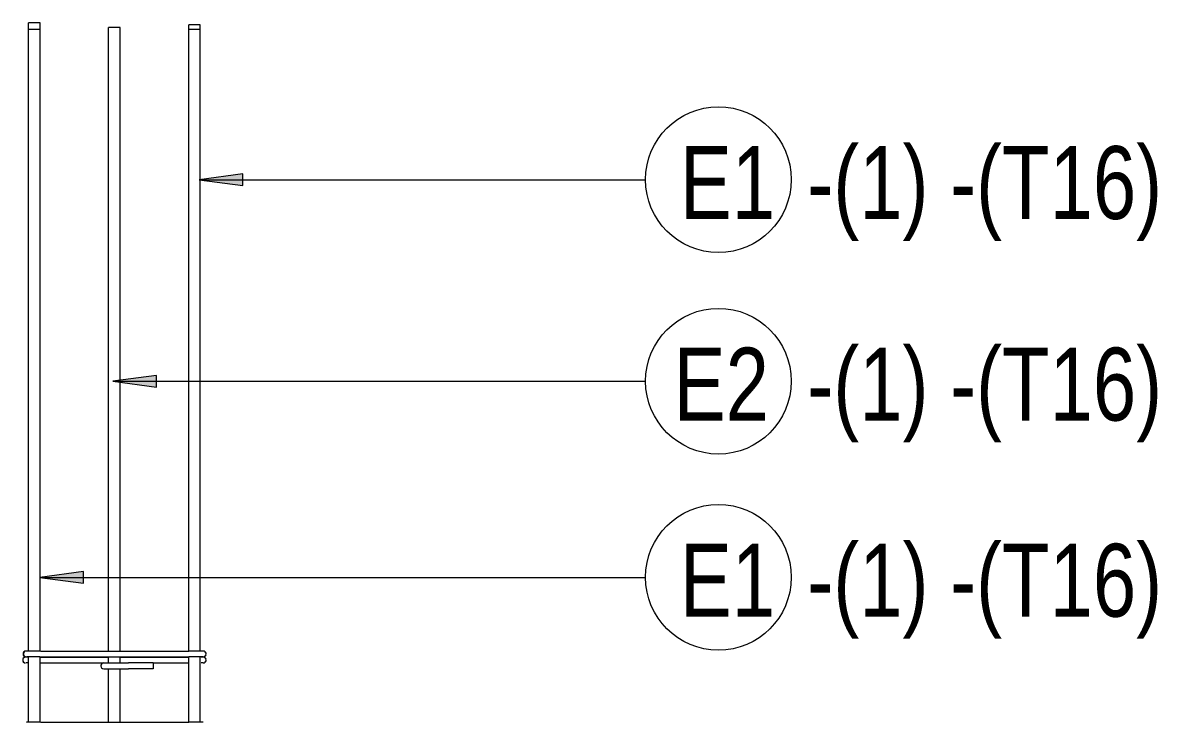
# Model space of a CAD drawing. Header units: millimetres. Extents: x -5408 to 3643, y -1561 to 6809.
# Drawn here: x -3241 to -1682, y 3526 to 4486 of the extents above; entities that cross this region are included whole.
import ezdxf

# ---------------------------------------------------------------- set-up
doc = ezdxf.new("R2010")
doc.units = ezdxf.units.MM
doc.layers.add('S-RBAR', color=171, linetype='Continuous', lineweight=18)
doc.layers.add('S-RBAR-IDEN', color=171, linetype='Continuous', lineweight=9)
doc.styles.add('Nirmala UI Semilight', font='NirmalaS.ttf', dxfattribs={"width": 0.8, "height": 100})

# ---------------------------------------------------------------- blocks, each defined once
blk = doc.blocks.new('M_Rebar Tag_rfa MARK - ARROW-794226-Elevation Front Copy 1')
at = {"layer": 'S-RBAR-IDEN'}
blk.add_circle((-2285, 4271), 100, dxfattribs=at)

msp = doc.modelspace()

# ---------------------------------------------------------------- hatches: boundary and pattern name
at = {"layer": 'S-RBAR-IDEN'}
for points in [[(-2998.28363, 4270.95266), (-2938.28363, 4263.05351), (-2938.28363, 4278.85181)], [(-3116.937, 3994.29306), (-3056.937, 3986.39391), (-3056.937, 4002.19221)], [(-3217.03538, 3725.17041), (-3157.03538, 3717.27126), (-3157.03538, 3733.06956)]]:
    msp.add_hatch(color=256, dxfattribs=at).paths.add_polyline_path(points)

# ---------------------------------------------------------------- linework, layer by layer
at = {"layer": 'S-RBAR'}
for p, q in [((-3216.5695, 4486.40659), (-3232.5695, 4486.40659)), ((-3232.5695, 4477.28636), (-3232.5695, 4486.40659)), ((-3216.5695, 4477.28636), (-3232.5695, 4477.28636)), ((-3232.5695, 3624), (-3232.5695, 4477.28636)), ((-3216.5695, 4477.28636), (-3216.5695, 4486.40659)), ((-3216.5695, 3624), (-3216.5695, 4477.28636)), ((-3106.5695, 4480), (-3122.5695, 4480)), ((-3122.5695, 3624), (-3122.5695, 4480)), ((-3106.5695, 3624), (-3106.5695, 4480)), ((-2996.5695, 4483.56934), (-3012.5695, 4483.56934)), ((-3012.5695, 4477.25762), (-3012.5695, 4483.56934)), ((-2996.5695, 4477.25762), (-3012.5695, 4477.25762)), ((-3012.5695, 3624), (-3012.5695, 4477.25762)), ((-2996.5695, 4477.25762), (-2996.5695, 4483.56934)), ((-2996.5695, 3624), (-2996.5695, 4477.25762)), ((-3235.78574, 3624), (-3236.01853, 3624)), ((-3235.81736, 3616), (-3236.01853, 3616)), ((-3231.48853, 3624), (-3235.4591, 3624)), ((-3231.55886, 3616), (-3234.95976, 3616)), ((-3232.5695, 3526.24653), (-3232.5695, 3616)), ((-3229.35996, 3616), (-3231.8556, 3616)), ((-3228.25333, 3624), (-3231.83971, 3624)), ((-3216.38593, 3616), (-3229.247, 3616)), ((-3216.75956, 3624), (-3228.26536, 3624)), ((-3216.01853, 3624), (-3216.78605, 3624)), ((-3216.5695, 3526.24653), (-3216.5695, 3616)), ((-3215.64124, 3624), (-3012.5695, 3624)), ((-3215.64124, 3616), (-3012.5695, 3616)), ((-3122.5695, 3607.62745), (-3122.5695, 3616)), ((-3106.5695, 3607.62745), (-3106.5695, 3616)), ((-2992.5695, 3624), (-3012.5695, 3624)), ((-3012.5695, 3526.24653), (-3012.5695, 3616)), ((-2992.5695, 3616), (-3012.5695, 3616)), ((-2996.5695, 3526.24653), (-2996.5695, 3616)), ((-3232.86972, 3615.62745), (-3236.5695, 3615.62745)), ((-3236.49959, 3607.62745), (-3236.5695, 3607.62745)), ((-3233.1047, 3607.62745), (-3235.88801, 3607.62745)), ((-3216.5695, 3615.62745), (-3122.5695, 3615.62745)), ((-3216.5695, 3607.62745), (-3129.27534, 3607.62745)), ((-3129.27534, 3607.62745), (-3095.13321, 3607.62745)), ((-3106.5695, 3615.62745), (-3012.5695, 3615.62745)), ((-3061.19208, 3607.62745), (-3095.13321, 3607.62745)), ((-3061.19208, 3607.62745), (-3012.5695, 3607.62745)), ((-3061.19208, 3607.62745), (-3061.19208, 3599.62745)), ((-2992.5695, 3615.62745), (-2995.37743, 3615.62745)), ((-2992.5695, 3607.62745), (-2995.37743, 3607.62745)), ((-3129.27534, 3599.62745), (-3095.13321, 3599.62745)), ((-3122.5695, 3526.24653), (-3122.5695, 3599.62745)), ((-3106.5695, 3526.24653), (-3106.5695, 3599.62745)), ((-3061.19208, 3599.62745), (-3095.13321, 3599.62745)), ((-3235.78574, 3526.24653), (-3236.01853, 3526.24653)), ((-3231.48853, 3526.24653), (-3235.4591, 3526.24653)), ((-3228.25333, 3526.24653), (-3231.83971, 3526.24653)), ((-3216.75956, 3526.24653), (-3228.26536, 3526.24653)), ((-3216.01853, 3526.24653), (-3216.78605, 3526.24653)), ((-3215.64124, 3526.24653), (-3012.5695, 3526.24653)), ((-2992.5695, 3526.24653), (-3012.5695, 3526.24653))]:
    msp.add_line(p, q, dxfattribs=at)
for centre, start, end in [((-3236.01853, 3620), 90, 270), ((-3236.01853, 3620), 120, 165), ((-3236.01853, 3620), 195, 240), ((-3235.64124, 3620), 90, 270), ((-3236.01853, 3620), 255, 270), ((-2992.5695, 3620), 270, 90), ((-2992.5695, 3620), 270, 285), ((-2992.5695, 3620), 15, 60), ((-2992.5695, 3620), 300, 345), ((-3236.5695, 3611.62745), 90, 270), ((-3236.5695, 3611.62745), 90, 270), ((-3236.5695, 3611.62745), 120, 165), ((-3236.5695, 3611.62745), 195, 240), ((-3236.5695, 3611.62745), 255, 270), ((-3129.27534, 3603.62745), 90, 270), ((-3129.27534, 3603.62745), 120, 165), ((-3129.27534, 3603.62745), 195, 240), ((-3129.27534, 3603.62745), 90, 105), ((-2992.5695, 3611.62745), 270, 90), ((-2992.5695, 3611.62745), 270, 285), ((-2992.5695, 3611.62745), 15, 60), ((-2992.5695, 3611.62745), 300, 345)]:
    msp.add_arc(centre, 4, start, end, dxfattribs=at)
at = {"layer": 'S-RBAR-IDEN'}
for p, q in [((-2938.28363, 4278.85181), (-2998.28363, 4270.95266)), ((-2998.28363, 4270.95266), (-2938.28363, 4263.05351)), ((-2998.28363, 4270.95266), (-2384.98451, 4270.95266)), ((-2938.28363, 4263.05351), (-2938.28363, 4278.85181)), ((-3056.937, 4002.19221), (-3116.937, 3994.29306)), ((-3116.937, 3994.29306), (-3056.937, 3986.39391)), ((-3116.937, 3994.29306), (-2384.98451, 3994.29306)), ((-3056.937, 3986.39391), (-3056.937, 4002.19221)), ((-3157.03538, 3733.06956), (-3217.03538, 3725.17041)), ((-3217.03538, 3725.17041), (-3157.03538, 3717.27126)), ((-3217.03538, 3725.17041), (-2384.98451, 3725.17041)), ((-3157.03538, 3717.27126), (-3157.03538, 3733.06956))]:
    msp.add_line(p, q, dxfattribs=at)

# ---------------------------------------------------------------- block references
for p in [(0, 0), (0, -276.6596), (0, -545.78225)]:
    msp.add_blockref('M_Rebar Tag_rfa MARK - ARROW-794226-Elevation Front Copy 1', p, dxfattribs=at)

# ---------------------------------------------------------------- texts
at = {"layer": 'S-RBAR-IDEN', "char_height": 100, "attachment_point": 1, "style": 'Nirmala UI Semilight'}
for s, insert, width in [('E1', (-2337.91368, 4317.03456), 120.5738), ('-(1) -(T16)', (-2162.77316, 4317.03456), 543.8648), ('E2', (-2346.39368, 4040.37496), 141.097), ('-(1) -(T16)', (-2162.77316, 4040.37496), 543.8648), ('-(1) -(T16)', (-2162.77316, 3771.25231), 543.8648), ('E1', (-2337.91368, 3771.25231), 120.5738)]:
    msp.add_mtext(s, dxfattribs=dict(at, insert=insert, width=width))

doc.saveas('drawing.dxf')
